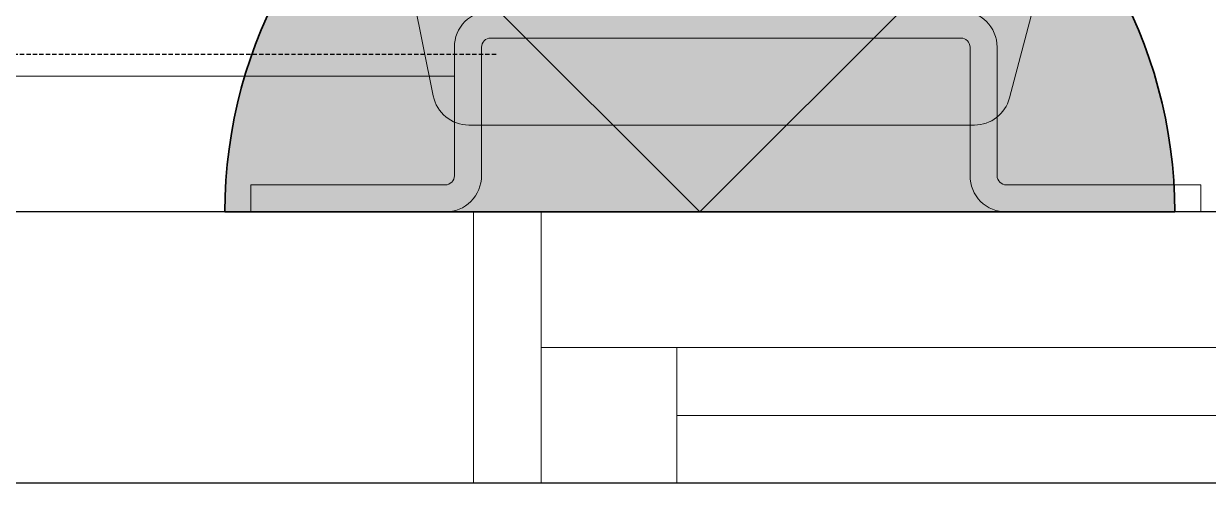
# Model space of a CAD drawing. Extents: x -178977 to 231842, y -29287 to 19916.
# Drawn here: x 20449.9 to 20886.4, y -910 to -740.6 of the extents above; entities that cross this region are included whole.
import ezdxf
from ezdxf.enums import TextEntityAlignment as Align

# ---------------------------------------------------------------- set-up
doc = ezdxf.new("R2010")
doc.units = 0
doc.header["$LTSCALE"] = 0.25
doc.linetypes.add('DASHDOT', pattern=[25.4, 12.7, -6.35, 0, -6.35])
doc.linetypes.add('HIDDEN', pattern=[9.524999999999999, 6.35, -3.175])
for name, color, linetype, lineweight in [('01-First Floor-FUR$0$Aluminum', 251, 'Continuous', 5), ('01-First Floor-FUR$0$LOADING', 253, 'Continuous', 5), ('01-First Floor-FUR$0$Walls', 251, 'Continuous', 5), ('E-LITE-CLNG-CNDT', 6, 'DASHDOT', 35), ('E-LITE-EXIT-NUMB', 6, 'Continuous', 25), ('E-POWR-FLOR-CNDT', 6, 'HIDDEN', 25), ('E-POWR-WALL @ 100', 4, 'Continuous', 35)]:
    doc.layers.add(name, color=color, linetype=linetype, lineweight=lineweight)
doc.layers.add('01-First Floor-FUR$0$FALSE CEILING', color=251, linetype='Continuous')
doc.styles.add('DC_SIMPLEX', font='SIMPLEX.shx', dxfattribs={"width": 0.7})

# ---------------------------------------------------------------- blocks, each defined once
blk = doc.blocks.new('01-First Floor-FUR$0$DE13269-P')
for p, q in [((0.5026311390830767, 0.04999999999999893), (0.5742743128620891, 0.04999999999999893)), ((0.5026311390830784, 0.03999999999999915), (0.5026311390830767, 0.04999999999999893)), ((0.7809879653040621, 0.04999999999999716), (0.8526311390830745, 0.04999999999999893)), ((0.8526311390830763, 0.03999999999999915), (0.8526311390830745, 0.04999999999999893)), ((0.5026311390830767, 0.03999999999999915), (0.5742743128620891, 0.03999999999999915)), ((0.7809879653040621, 0.03999999999999915), (0.8526311390830745, 0.03999999999999915)), ((0.577631139083076, -0.01073629531703446), (0.577631139083076, 0.03664317377901227)), ((0.587631139083074, -0.01073629531703446), (0.5876311390830775, 0.03664317377901227)), ((0.7676311390830755, -0.01073629531703446), (0.7676311390830755, 0.03664317377901227)), ((0.7776311390830752, -0.01073629531703446), (0.7776311390830752, 0.03664317377901227)), ((0.7692688447736078, 0.01795343923098969), (0.5829381190134555, 0.01795343923099324)), ((0.5563609132454523, -0.06000000000000227), (0.5698420441320025, 0.007222946841991984)), ((0.8000655770320968, -0.06000000000000227), (0.7821865435799591, 0.0079933561922374)), ((-0.577631139083076, 0), (0.577631139083076, 0)), ((0.5909879653040644, -0.01409312153802134), (0.7642743128620868, -0.01409312153802134))]:
    blk.add_line(p, q)
for centre, radius, start, end in [((0.5742743128620891, 0.03664317377901227), 0.01335682622098755, 359.9999999999984, 90), ((0.7809879653040621, 0.03664317377901227), 0.01335682622098755, 90, 180.0000000000008), ((0.5742743128620891, 0.03664317377901227), 0.00335682622098755, 359.9999999999984, 90), ((0.7809879653040621, 0.03664317377901227), 0.00335682622098755, 90, 180.0000000000008), ((0.5829381190134555, 0.004596613010004802), 0.01335682622098755, 89.99999999999889, 168.6601233134544), ((0.7692688447736078, 0.004596613010001249), 0.01335682622098755, 14.7325644638003, 89.99999999999895), ((0.5909879653040644, -0.01073629531703446), 0.01335682622098755, 179.9999999999992, 270), ((0.5909879653040644, -0.01073629531703446), 0.00335682622098755, 179.9999999999992, 270), ((0.7642743128620868, -0.01073629531703446), 0.00335682622098755, 270, 359.9999999999992), ((0.7642743128620868, -0.01073629531703446), 0.01335682622098755, 270, 359.9999999999992)]:
    blk.add_arc(centre, radius, start, end)
blk = doc.blocks.new('01-First Floor-FUR$0$D.131.54.60')
at = {"layer": '01-First Floor-FUR$0$LOADING', "xscale": -1000, "yscale": 1000, "zscale": 1000, "rotation": 270}
blk.add_blockref('01-First Floor-FUR$0$DE13269-P', (11800.91505987589, 3000.631139083076), dxfattribs=at)
blk = doc.blocks.new('01-First Floor-FUR$0$A$C37be4daf')
at = {"layer": '01-First Floor-FUR$0$Aluminum'}
for p, q in [((1416.012708463881, 598.2350409720093), (216.0127084634878, 598.2350409721257)), ((1341.012708463881, 548.2350409720093), (1341.012708463881, 598.2350409720093)), ((1391.012708463881, 498.2350409720093), (1391.012708463881, 598.2350409720093)), ((291.0127084634878, 573.2350409720093), (1341.012708463881, 573.2350409720093)), ((1391.012708463881, 548.2350409720093), (241.0127084634878, 548.2350409721257)), ((1416.012708463881, 498.2350409720093), (216.0127084634878, 498.2350409721257))]:
    blk.add_line(p, q, dxfattribs=at)
at = {"layer": '01-First Floor-FUR$0$Walls'}
blk.add_line((1416.012708463881, 498.2350409720093), (1416.012708463881, 598.2350409720093), dxfattribs=at)
blk = doc.blocks.new('01-First Floor-FUR')
at = {"layer": '01-First Floor-FUR$0$FALSE CEILING'}
blk.add_lwpolyline([(19215.56364585445, 1347.622068907324), (23215.56364585538, 1347.622068907324), (23215.56364585538, -810.0000000123828), (19215.56364585445, -810.0000000123828)], close=True, dxfattribs=at)
blk.add_lwpolyline([(48975.99999999985, -910.0000000124992), (8296.4363541434, -910.0000000124992), (8296.4363541434, -2710.000000011943), (48975.99999999985, -2710.000000012467), (48975.99999999985, -910.0000000124992)], dxfattribs=at)
at = {"layer": '01-First Floor-FUR$0$Walls'}
for p, q in [((23215.56364585535, -810.0000000123982), (19215.56364585442, -810.0000000123982)), ((23315.56364585535, -910.0000000123982), (16176.00000000122, -910.0000000124564))]:
    blk.add_line(p, q, dxfattribs=at)
at = {"rotation": 180}
blk.add_blockref('01-First Floor-FUR$0$A$C37be4daf', (22031.57635431857, -311.7649590403307), dxfattribs=at)
at = {"layer": '01-First Floor-FUR$0$LOADING', "rotation": 270}
blk.add_blockref('01-First Floor-FUR$0$D.131.54.60', (17030.30136768826, 11040.91505986349, -0.1044575172315321), dxfattribs=at)
blk = doc.blocks.new('*U188')
h = blk.add_hatch(color=253)
edge = h.paths.add_edge_path()
edge.add_line((3.032395365564458e-12, -1.750000000000001), (3.030544179652923e-12, 1.749999999999999))
edge.add_arc((3.031858350667363e-12, -9.992007221626409e-16), 1.75, 269.99999999999994, 450.00000000000006, ccw=False)
blk.add_lwpolyline([(3.032395365564458e-12, -1.750000000000001, 0.9999999999999999), (3.032086884147942e-12, 1.75)], format="xyb", close=True)
at = {"layer": 'Defpoints'}
for p in [(2.474873734155949, 2.474873734152971), (2.474873734155949, -2.474873734152971)]:
    blk.add_line(p, (3.032241124856228e-12, -4.440892098500626e-16), dxfattribs=at)
at = {"layer": 'E-LITE-EXIT-NUMB', "style": 'DC_SIMPLEX', "width": 0.7, "flags": 8}
blk.add_attdef('TYPE', text='', height=2, rotation=359.9999977995651, dxfattribs=at).set_placement((-2.682007227268933, 5.238332855567586), align=Align.RIGHT)
blk.add_attdef('CIRCUIT', (2.682007227274998, 5.238332855567586), '', height=2, rotation=359.9999977995651, dxfattribs=at)

msp = doc.modelspace()

# ---------------------------------------------------------------- linework, layer by layer
at = {"layer": 'E-POWR-FLOR-CNDT', "elevation": -0.1044575172315321}
msp.add_lwpolyline([(20623.90207945192, -751.9732276208824), (19139.74588445731, -751.9732276208824, -0.4142135623730951), (19039.74588445731, -651.9732276208824), (19039.74588445731, 2052.325888876941)], format="xyb", dxfattribs=at)

# ---------------------------------------------------------------- block references
at = {"layer": 'E-LITE-CLNG-CNDT'}
msp.add_blockref('01-First Floor-FUR', (0, 0), dxfattribs=at)
at = {"layer": 'E-POWR-WALL @ 100', "xscale": -100, "yscale": 100, "zscale": 100, "rotation": 270}
msp.add_blockref('*U188', (20698.99787265353, -810.0000000124055), dxfattribs=at)

doc.saveas('drawing.dxf')
